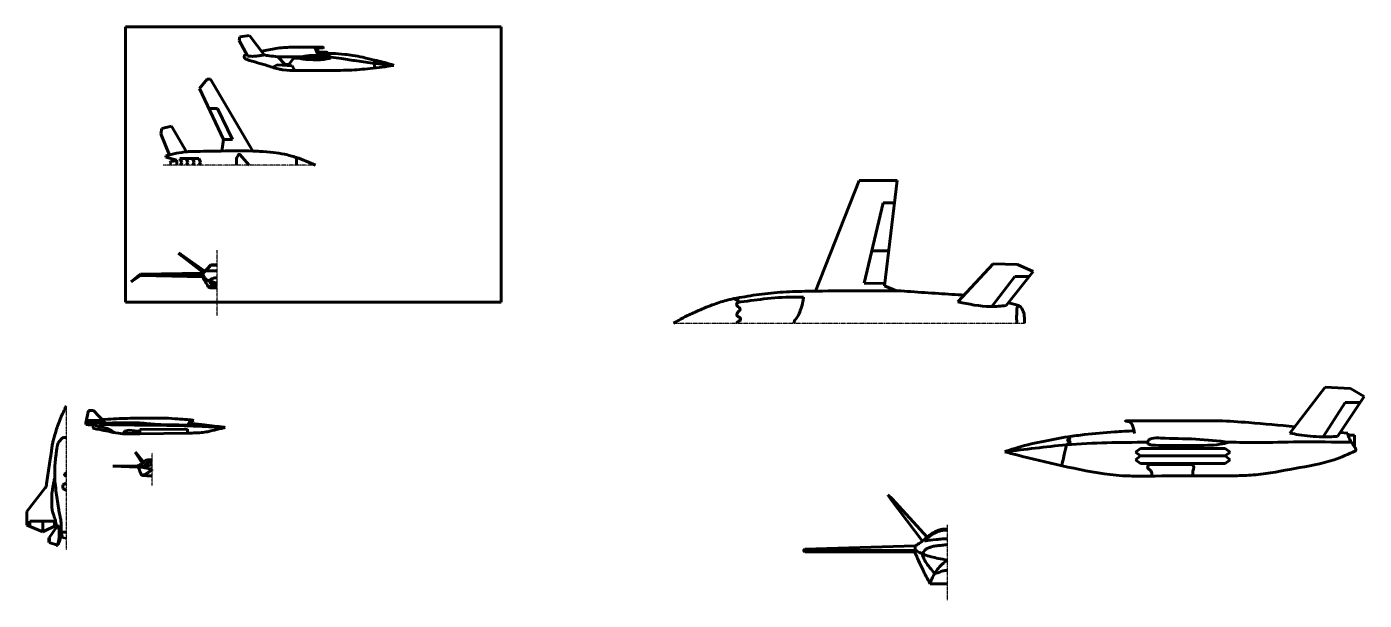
# Model space of a CAD drawing. Header units: millimetres. Extents: x -985956116104 to 1932156, y -552630487266 to 633586.
# Drawn here: x 196183 to 413274, y -27321 to 65833 of the extents above; entities that cross this region are included whole.
import ezdxf

# ---------------------------------------------------------------- set-up
doc = ezdxf.new("R2010")
doc.units = ezdxf.units.MM
doc.linetypes.add('CENTER', pattern=[2, 1.25, -0.25, 0.25, -0.25])
doc.layers.add('_axes (Оси)', color=6, linetype='CENTER', lineweight=30)
doc.layers.add('_basic (Основной)', color=4, linetype='Continuous', lineweight=60)
picture_1 = doc.add_image_def('image3.jpg', size_in_pixel=(2400, 1760))

msp = doc.modelspace()

# ---------------------------------------------------------------- linework, layer by layer
at = {"layer": '_axes (Оси)', "transparency": 33554687}
for p, q in [((243076.418, 43371.214), (218327.244, 43371.214)), ((227063.706, 18880.003), (227063.706, 29523.23)), ((301150.797, 17660.682), (358119.616, 17660.682)), ((202559.785, 4266.98), (202559.785, -19126.448)), ((216554.539, -8688.04), (216554.539, -3396.229)), ((345627.444, -27321.49), (345627.444, -15052.105))]:
    msp.add_line(p, q, dxfattribs=at)
at = {"layer": '_basic (Основной)', "transparency": 33554687}
for p, q in [((230769.904, 64201.966), (230667.606, 63588.64)), ((230667.606, 63588.64), (232029.785, 61117.003)), ((232325.819, 64411.786), (230769.904, 64201.966)), ((234702.947, 61255.356), (232325.819, 64411.786)), ((236923.402, 60944.38), (240724.605, 60946.212)), ((238115.362, 59720.498), (236923.402, 60944.38)), ((238742.99, 59720.498), (239578.846, 60857.107)), ((239578.846, 60857.107), (245534.266, 60857.107)), ((243363.494, 61499.936), (242936.858, 62491.424)), ((242936.858, 62491.424), (244306.066, 62491.424)), ((244907.396, 61647.486), (243300.004, 61647.486)), ((244303.02, 62404.227), (243429.485, 62404.227)), ((243429.485, 62404.227), (243429.485, 61679.312)), ((243429.485, 61679.312), (244909.354, 61679.312)), ((244907.396, 61647.486), (244907.214, 61494.829)), ((236805.041, 59661.011), (236086.83, 59234.103)), ((239267.213, 59498.471), (236805.041, 59661.011)), ((238742.99, 59720.498), (238115.362, 59720.498)), ((239709.35, 58730.141), (239267.213, 59498.471)), ((240574.828, 60664.444), (239491.302, 60738.063)), ((252652.714, 60405.559), (252625.081, 59108.732)), ((225451.069, 57321.304), (224222.509, 55821.587)), ((226010.18, 57321.304), (225451.069, 57321.304)), ((232852.623, 45642.78), (226010.18, 57321.304)), ((224222.509, 55821.587), (228114.535, 47491.422)), ((227146.838, 52526.073), (225758.875, 52533.28)), ((229566.232, 47491.422), (227146.838, 52526.073)), ((218084.733, 49305.853), (217961.179, 48410.708)), ((217961.179, 48410.708), (219344.744, 44994.042)), ((219656.73, 49662.876), (218084.733, 49305.853)), ((222087.451, 45523.042), (219656.73, 49662.876)), ((228114.535, 47491.422), (227841.236, 45644.062)), ((228114.535, 47491.422), (229566.232, 47491.422)), ((218773.84, 44842.682), (218773.84, 44626.933)), ((218773.84, 44626.933), (220543.953, 44157.965)), ((219556.428, 43517.733), (219456.164, 43371.214)), ((219542.598, 43749.219), (219459.617, 43637.506)), ((219459.617, 43637.506), (219556.428, 43517.733)), ((219497.077, 43919.013), (219460.771, 43830.985)), ((219460.771, 43830.985), (219542.598, 43749.219)), ((220543.953, 44071.427), (219497.077, 43919.013)), ((220543.953, 44157.965), (220543.953, 43371.214)), ((222072.435, 44433.594), (221057.127, 44433.594)), ((221328.272, 43824.685), (221057.127, 44433.594)), ((221118.057, 43371.214), (221328.272, 43824.685)), ((223087.743, 44433.594), (222072.435, 44433.594)), ((222343.58, 43824.685), (222072.435, 44433.594)), ((222133.365, 43371.214), (222343.58, 43824.685)), ((224103.051, 44433.594), (223087.743, 44433.594)), ((223358.889, 43824.685), (223087.743, 44433.594)), ((223148.674, 43371.214), (223358.889, 43824.685)), ((224374.197, 43824.685), (224103.051, 44433.594)), ((224163.982, 43371.214), (224374.197, 43824.685)), ((230223.592, 44425.681), (230223.592, 43371.214)), ((230755.528, 45065.93), (232277.3, 43371.214)), ((239948.902, 44592.18), (239948.902, 43371.214)), ((331295.884, 40878.789), (324216.383, 22893.73)), ((331295.884, 40878.789), (337451.426, 40878.789)), ((337451.426, 40878.789), (335422.91, 23760.496)), ((335170.589, 37230.476), (332120.446, 24156.173)), ((337019.101, 37230.476), (335170.589, 37230.476)), ((220819.053, 29062.027), (221256.217, 28668.934)), ((220819.053, 29062.027), (221272.914, 28834.717)), ((221256.217, 28668.934), (224886.563, 25880.394)), ((221272.914, 28834.717), (225096.64, 26113.878)), ((333356.619, 29454.974), (336097.705, 29454.974)), ((226048.955, 27172.299), (224822.836, 25809.567)), ((225473.754, 26391.193), (225299.921, 26173.671)), ((225299.921, 26173.671), (227063.706, 26173.671)), ((226076.578, 27080.213), (225473.754, 26391.193)), ((227063.706, 27172.299), (226048.955, 27172.299)), ((227063.706, 27080.213), (226076.578, 27080.213)), ((347331.234, 21154.074), (353049.394, 27331.233)), ((353049.394, 27331.233), (357011.82, 27187.247)), ((357011.82, 27187.247), (359543.842, 26050.739)), ((214668.278, 25619.943), (213154.875, 24385.383)), ((214668.08, 25540.605), (213154.875, 24385.383)), ((214666.509, 25441.945), (213154.875, 24385.383)), ((224744.888, 25235.591), (214666.509, 25441.945)), ((224822.836, 25540.605), (214668.08, 25540.605)), ((224822.836, 25809.567), (214668.278, 25619.943)), ((224822.836, 25540.605), (224744.888, 25235.591)), ((224822.836, 25809.567), (224822.836, 25540.605)), ((332120.446, 24156.173), (335467.803, 24139.338)), ((352831.718, 20391.459), (356561.96, 25250.877)), ((359543.842, 26050.739), (355165.858, 20545.343)), ((356561.96, 25250.877), (358907.778, 25250.877)), ((335422.91, 23760.496), (337333.543, 22945.789)), ((401203.206, -159.885), (406914.848, 7307.382)), ((406914.848, 7307.382), (411045.355, 7069.6)), ((411045.355, 7069.6), (413274.088, 5760.841)), ((406606.335, -773.781), (410158.567, 4788.672)), ((413274.088, 5760.841), (408931.512, -714.061)), ((410158.567, 4788.672), (412622.075, 4788.672)), ((206196.51, 3475.343), (205792.569, 1517.164)), ((206995.795, 3475.343), (206196.51, 3475.343)), ((208867.79, 1561.564), (206995.795, 3475.343)), ((205792.569, 1517.164), (205747.095, 1461.616)), ((205747.095, 1461.616), (205747.095, 1208.59)), ((208542.007, 1894.619), (205870.432, 1894.619)), ((206877.955, 952.664), (207005.879, 1024.916)), ((206996.609, 817.419), (206877.955, 952.664)), ((206882.846, 654.554), (207013.286, 689.588)), ((207569.02, 451.532), (206882.846, 654.554)), ((206887.225, 761.841), (206996.609, 817.419)), ((207013.286, 689.588), (206887.225, 761.841)), ((207005.879, 1024.916), (206902.724, 1131.822)), ((207924.802, 451.532), (207569.02, 451.532)), ((207924.802, 451.532), (207924.802, 948.265)), ((209037.442, 1205.824), (207948.045, 1205.824)), ((211902.136, -136.429), (212045.773, 121.938)), ((212045.773, 121.938), (212811.835, 318.103)), ((212811.835, 318.103), (214243.402, 126.723)), ((214243.402, 126.723), (214027.946, -212.98)), ((214528.255, 401.486), (222281.855, 476.247)), ((214528.255, 401.486), (214538.614, -289.703)), ((222281.855, 476.247), (222291.607, -173.505)), ((212194.197, -212.98), (211902.136, -136.429)), ((214027.946, -212.98), (212194.197, -212.98)), ((222255.727, -174.043), (214535.076, -289.756)), ((410631.66, -187.919), (409360.532, -74.38)), ((411687.882, -504.262), (410634.259, -481.308)), ((411687.882, -504.262), (411693.841, -2397.556)), ((200053.465, -4079.027), (199414.646, -8383.953)), ((213789.314, -3291.355), (213916.567, -3513.89)), ((213789.314, -3291.355), (213980.288, -3486.379)), ((213916.567, -3513.89), (214994.131, -5115.564)), ((213980.288, -3486.379), (215140.761, -4896.52)), ((376976.732, -2683.684), (376144.12, -3284.996)), ((376976.732, -3886.309), (376144.12, -3284.996)), ((376976.732, -3886.309), (376144.12, -4487.621)), ((376976.732, -2683.684), (390673.502, -2683.684)), ((376976.732, -3886.309), (390673.502, -3886.309)), ((390673.502, -2683.684), (391506.114, -3284.996)), ((390673.502, -3886.309), (391506.114, -3284.996)), ((390673.502, -3886.309), (391506.114, -4487.621)), ((214218.684, -5489.766), (210158.255, -5547.844)), ((210158.255, -5547.844), (214181.303, -5680.181)), ((376976.732, -5088.933), (376144.12, -4487.621)), ((376976.732, -5088.933), (390673.502, -5088.933)), ((378704.645, -5261.477), (385138.56, -5261.477)), ((390673.502, -5088.933), (391506.114, -4487.621)), ((202059.581, -8592.498), (202559.785, -8276.298)), ((202059.581, -9155.908), (202059.581, -8592.498)), ((202330.981, -6777.569), (202559.785, -6598.422)), ((202330.981, -7061.225), (202330.981, -6777.569)), ((202559.785, -7203.053), (202330.981, -7061.225)), ((199179.476, -9078.5), (196183.216, -12894.003)), ((202559.785, -9443.365), (202059.581, -9155.908)), ((335945.307, -10202.483), (336499.924, -11000.036)), ((335945.307, -10202.483), (336636.467, -10841.415)), ((336636.467, -10841.415), (342311.396, -17081.71)), ((196183.216, -12894.003), (196183.216, -15149.752)), ((336499.924, -11000.036), (341569.021, -17700.898)), ((196183.216, -15149.752), (198791.134, -16227.921)), ((196678.104, -14459.411), (200664.32, -14459.411)), ((196678.104, -14459.411), (196678.104, -15354.349)), ((198805.039, -14459.411), (198791.134, -16227.921)), ((198791.134, -16227.921), (200997.503, -15137.561)), ((200664.32, -14459.411), (200664.32, -15302.216)), ((201015.061, -15459.449), (199819.865, -17168.707)), ((201790.573, -16252.8), (202559.785, -16252.8)), ((201822.046, -16252.8), (201822.046, -16585.898)), ((201822.046, -16585.898), (202031.201, -17290.841)), ((202031.201, -17290.841), (202067.584, -17206.77)), ((202067.584, -17206.77), (202108.516, -17281.754)), ((202108.516, -17281.754), (202188.092, -17152.239)), ((202188.092, -17152.239), (202299.509, -17274.935)), ((202299.509, -17274.935), (202430.47, -17156.012)), ((202430.47, -17156.012), (202559.785, -17278.707)), ((199801.324, -17962.249), (201196.158, -18366.29)), ((201018.485, -18425.705), (201018.485, -18314.824)), ((201164.334, -18425.705), (201018.485, -18425.705)), ((201196.158, -18366.29), (201164.334, -18425.705)), ((340349.4, -19162.703), (322307.868, -19228.206)), ((340400.01, -18485.963), (322493.951, -18997.984)), ((322494.746, -19454.416), (340335.191, -19526.179)), ((340402.466, -19162.51), (340335.191, -19526.179)), ((340400.01, -18485.963), (340402.466, -19162.51)), ((342792.037, -24629.387), (345627.444, -24629.387))]:
    msp.add_line(p, q, dxfattribs=at)
for points in [[(231920.84, 61314.681), (231648.177, 61215.55), (231546.646, 61154.669), (231478.952, 61059.964), (231448.491, 60938.206), (231563.56, 60718.358), (231800.489, 60572.924), (231935.868, 60518.807), (235301.514, 59492.775), (237248.591, 58916.726), (237822.62, 58830.142), (239967.094, 58727.322), (244664.62, 58732.279), (248547.186, 58781.814), (251908.036, 59032.209), (253892.318, 59267.141), (255764.625, 59558.66)], [(232029.785, 61117.003), (232368.965, 61047.064), (233294.973, 61052.444), (234091.779, 61138.526), (234702.947, 61255.356)], [(242936.858, 62491.424), (241906.991, 62491.424), (241140.116, 62491.424), (240031.487, 62491.424), (239089.71, 62491.424), (237888.64, 62454.472), (236630.121, 62297.958), (234308.711, 61851.162)], [(234702.947, 61255.356), (235543.278, 61121.639), (236923.402, 60944.38)], [(245534.266, 60878.507), (245463.205, 60807.712), (245252.006, 60694.462), (244872.111, 60614.676), (244392.453, 60535.959), (243782.562, 60483.249), (243235.305, 60466.776), (242249.577, 60499.721), (241293.525, 60559.023), (240574.828, 60664.444)], [(244300.771, 61148.149), (243679.11, 61162.987), (242779.939, 61144.61), (241938.436, 61124.198), (240724.605, 60946.212)], [(255764.625, 59558.66), (255293.349, 59722.255), (252649.19, 60406.381), (250713.493, 60864.075), (249130.977, 61176.394), (247785.182, 61336.1), (245780.987, 61484.824), (244772.386, 61494.979), (243363.494, 61499.936)], [(245534.266, 60878.507), (245492.539, 60921.658), (245354.152, 60986.373), (245084.085, 61069.571), (244783.558, 61122.328), (244300.277, 61148.162)], [(244306.066, 62491.424), (244327.455, 62470.163), (244328.675, 62433.532), (244303.02, 62404.227)], [(244909.354, 61679.312), (244918.501, 61673.062), (244919.949, 61654.723), (244916.08, 61649.416), (244907.396, 61647.486)], [(255764.625, 59558.66), (255354.242, 59599.568), (252636.306, 59892.222), (249769.379, 60277.296), (247291.42, 60652.599), (245534.266, 60878.507)], [(243076.418, 43371.214), (239942.593, 44594.25), (238039.22, 45112.995), (236200.742, 45415.593), (234005.364, 45588.508), (232859.019, 45642.544), (227754.515, 45642.544), (223161.993, 45567.733)], [(223161.993, 45567.733), (222207.795, 45532.44), (218773.84, 44842.682)], [(230223.592, 44425.681), (230577.984, 45050.906), (230617.365, 45094.626), (230674.237, 45112.116), (230755.528, 45065.93)], [(224744.888, 25235.591), (224843.26, 25047.805), (225285.22, 24206.32), (225500.137, 23841.983), (225653.65, 23608.044), (225837.861, 23473.812), (226068.13, 23412.45), (226360.437, 23398.481), (227063.706, 23398.481)], [(227063.706, 24201.616), (226668.448, 24302.245), (225793.475, 24580.804), (225259.197, 24843.888), (224933.572, 25254.998), (224822.836, 25540.605)], [(227063.706, 24201.616), (226831.052, 24116.54), (226455.508, 23923.095), (226052.862, 23718.042), (225745.614, 23527.144)], [(225844.199, 24562.594), (226025.098, 24766.534), (226394.606, 24953.379), (226699.343, 25025.666), (226900.96, 25053.349), (227063.706, 25074.884)], [(225844.199, 24562.594), (225897.334, 24377.069), (226039.742, 24136.61), (226297.997, 23843.805)], [(226297.997, 23843.805), (226450.04, 23777.775), (226622.464, 23753.972), (226956.441, 23749.357), (227063.706, 23749.357)], [(310954.161, 21675.149), (314563.443, 22274.481), (318474.729, 22701.984), (322501.444, 22861.749), (337555.957, 22945.28)], [(322262.717, 21889.158), (320545.843, 21922.605), (315830.476, 21615.294), (311575.439, 21056.613)], [(322262.717, 21889.158), (322173.52, 21220.643), (321828.976, 19971.675), (321424.363, 18995.385), (320999.089, 18353.451), (320776.094, 18056.329), (320713.277, 17660.682)], [(337555.957, 22945.28), (339699.39, 22806.64), (344199.16, 22499.49), (348440.743, 22229.198)], [(301150.797, 17660.682), (302984.896, 18694.851), (304891.656, 19586.5), (307433.989, 20636.93), (309731.882, 21382.005), (310954.161, 21675.149)], [(311384.278, 20758.127), (311419.686, 20859.79), (311555.528, 21037.649), (311701.218, 21231.892), (311694.379, 21327.445), (311501.872, 21443.616), (311257.687, 21528.685), (310954.161, 21675.149)], [(311384.278, 20758.127), (311452.171, 20588.375), (311577.626, 20408.839), (311789.279, 20237.052), (311935.461, 20108.58), (311960.274, 20014.315)], [(311445.492, 19037.598), (311452.171, 19140.325), (311692.875, 19567.41), (311874.077, 19734.307), (311960.388, 19903.303), (311960.274, 20014.315)], [(355165.858, 20545.343), (352627.923, 20390.855), (347331.234, 21154.074)], [(357193.04, 20557.744), (356402.828, 20793.829), (355530.725, 21004.169)], [(357193.04, 20557.744), (356978.767, 20328.023), (356873.83, 19751.295), (356860.719, 19161.455), (356860.719, 17660.682)], [(357193.04, 20557.744), (357518.75, 20294.893), (358002.211, 19345.019), (358122.369, 18322.496), (358125.122, 17660.682)], [(311445.492, 19037.598), (311458.868, 18936.446), (311907.479, 18605.282), (312011.225, 18519.901), (312035.64, 18349.14)], [(311445.492, 17660.682), (311571.818, 17891.742), (311907.479, 18092.998), (312011.225, 18178.379), (312035.64, 18349.14)], [(202559.785, 4266.98), (202268.121, 3554.567), (202002.443, 2966.421), (201592.277, 2068.168), (201173.389, 938.674), (200898.403, 61.999), (200692.217, -619.842), (200469.08, -1438.533), (200335.073, -2075.543), (200266.773, -2531.485), (200154.562, -3376.343), (200053.465, -4079.027)], [(223306.207, 1903.154), (222618.86, 1985.241), (221849.184, 2056.341), (220242.725, 2173.927), (218105.043, 2265.333), (215509.933, 2265.333), (212115.189, 2216.318), (208444.938, 2038.627)], [(205747.095, 1208.59), (206197.873, 1193.908), (207069.761, 1109.043), (208074.702, 913.854), (209586.355, 399.003), (210348.672, -76.716)], [(208867.79, 1561.564), (208667.886, 1525.305), (208374.567, 1508.866), (207848.244, 1508.866), (206921.158, 1508.866), (206074.101, 1508.866), (205975.417, 1508.866), (205792.569, 1517.164)], [(214535.076, -289.756), (213923.331, -293.217), (212491.735, -293.217), (211051.097, -198.446), (209383.49, 122.086), (208096.412, 397.377), (207924.802, 451.532)], [(209060.568, 1463.673), (208988.204, 1474.203), (208867.79, 1561.564)], [(222343.997, 1009.394), (221200.102, 1048.187), (218663.444, 1093.685), (215220.871, 1126.351), (209037.442, 1205.824)], [(222353.192, 1133.652), (221594.735, 1141.367), (218538.651, 1182.473), (215970.35, 1343.848), (214421.984, 1498.162), (213115.674, 1506.502), (211165.57, 1484.375), (209060.568, 1463.673)], [(228368.104, 750.651), (227773.643, 593.174), (226260.599, 225.269), (225560.197, 59.263), (224532.033, -79.825), (223315.307, -151.609), (222255.727, -174.043)], [(228368.104, 750.651), (226665.279, 818.462), (224726.195, 924.085), (222343.997, 1009.394)], [(222353.192, 1133.652), (222402.751, 1293.646), (222616.221, 1552.688), (222924.997, 1754.587), (223306.207, 1903.154)], [(222353.192, 1133.652), (222912.539, 1116.348), (225310.218, 1128.443)], [(228368.104, 750.651), (227750.353, 826.396), (226211.673, 1023.329), (224555.512, 1208.903), (222484.995, 1410.109)], [(365226.953, -763.199), (367869.589, -407.721), (372749.537, 20.892), (375932.628, 210.393)], [(374540.395, 1753.552), (374522.847, 1783.017), (374581.734, 1846.077)], [(374540.395, 1753.552), (375218.405, 1647.359), (375662.504, 1049.956), (375961.405, -213.128)], [(374581.734, 1846.077), (376323.969, 1846.255), (384036.136, 1846.926), (386624.302, 1840.038)], [(386624.302, 1840.038), (389686.044, 1828.317), (394527.509, 1536.951), (402003.768, 871.869)], [(201252.917, -1815.732), (201215.816, -1971.913), (201141.812, -2339.738), (201038.786, -2938.858), (200982.699, -3359.229), (200885.849, -4039.504), (200826.65, -4587.544)], [(202559.785, -859.453), (202406.348, -861.382), (202253.837, -874.886), (202151.52, -903.824), (201973.913, -977.132), (201829.121, -1102.53), (201458.043, -1546.948), (201252.917, -1815.732)], [(354935.219, -3203.019), (356538.339, -2676.311), (360862.563, -1565.903), (365226.953, -763.199)], [(354935.219, -3203.019), (359864.112, -2620.231), (364943.604, -2083.659), (378077.604, -1651.356)], [(364165.645, -5459.483), (364524.007, -3901.13), (364963.702, -2081.958)], [(364963.702, -2081.958), (365146.214, -1931.342), (365390.938, -1791.596), (365496.566, -1700.975), (365537.773, -1602.944), (365464.914, -1506.006), (365282.804, -1430.274), (365160.195, -1372.361), (365125.232, -1330.439), (365118.241, -1274.541), (365174.177, -1211.654), (365369.957, -1127.81), (365502.81, -1050.947), (365502.989, -979.674), (365378.414, -906.606), (365258.085, -869.279), (365206.511, -848.44), (365192.927, -769.019)], [(378077.604, -1651.356), (378263.384, -1332.175), (378778.393, -1060.329), (380249.577, -982.034), (385927.391, -1156.896), (391332.953, -1642.919)], [(378077.604, -1651.356), (378134.088, -1826.816), (378601.429, -2068.973), (379380.338, -2146.812), (383456.602, -2172.756), (387813.85, -2147.306), (389838.999, -1991.636), (391332.953, -1642.919)], [(391332.953, -1642.919), (395896.547, -1694.785), (402603.263, -1605.211), (411205.412, -1664.014)], [(408931.512, -714.061), (406399.678, -772.235), (402662.159, -438.436), (401203.206, -159.885)], [(411878.033, -3060.617), (411912.504, -2937.452), (411912.504, -2753.757), (411876.926, -2670.796), (411681.241, -2380.435), (411147.559, -1568.61), (410773.973, -893.077), (410643.523, -543.46), (410631.66, -187.919)], [(354935.219, -3203.019), (356898.037, -3718.33), (364216.914, -5470.841), (372026.829, -6896.215), (374015.936, -7087.321), (377225.855, -7145.909), (385672.753, -7132.19), (392625.555, -7089.052), (395688.895, -6942.583), (402004.79, -5917.045), (408374.974, -4510.668), (411878.033, -3060.617)], [(200826.65, -4587.544), (200792.15, -4995.737), (200729.735, -6928.594), (200754.992, -7948.503), (200930.509, -9527.081), (201121.152, -10887.331), (201336.948, -12322.295), (201492.41, -13259.421)], [(216554.539, -7100.005), (216420.238, -7100.005), (215988.485, -7097.881), (215501.439, -7068.125), (214997.374, -7036.244), (214876.147, -7006.492), (214799.58, -6929.975), (214608.171, -6524.028), (214367.836, -5841.786), (214357.25, -5806.151), (214338.87, -5772.747), (214300.624, -5744.396), (214121.436, -5678.212)], [(214181.303, -5680.181), (214320.196, -5686.281), (214902.228, -5730.048), (215693.425, -5859.605), (216554.539, -6042.135)], [(214917.884, -5226.022), (214747.986, -5263.368), (214552.33, -5320.998), (214379.33, -5411.555), (214218.684, -5489.766)], [(214822.236, -5346.114), (214792.703, -5414.089), (214794.888, -5516.643), (214893.147, -5562.466), (215135.516, -5586.467), (215303.105, -5605.165)], [(216554.539, -4491.257), (215968.023, -4507.041), (215679.67, -4544.799), (215435.069, -4634.225), (215216.321, -4805.13), (214921.668, -5220.914), (214822.236, -5346.114)], [(216554.539, -6042.135), (216380.119, -6178.904), (216046.208, -6444.576), (215667.335, -6717.439), (215495.063, -6815.205), (215205.811, -6932.103), (214949.556, -7030.285)], [(216554.539, -4852.131), (216240.701, -4865.255), (216001.274, -4907.476), (215785.989, -4977.85), (215594.844, -5096.475), (215441.927, -5271.4), (215303.105, -5605.165)], [(216554.539, -5307.591), (216365.23, -5322.269), (216107.914, -5390.029), (215846.351, -5464.418), (215588.809, -5542.836), (215303.105, -5605.165)], [(378763.707, -7141.213), (378743.997, -6539.504), (378409.509, -6106.939), (378232.432, -5988.968), (378134.05, -5861.163), (378252.988, -5369.575), (378704.645, -5261.477)], [(385138.56, -5261.477), (385160.951, -5262.182), (385235.078, -5270.694), (385569.528, -5522.293), (385617.555, -5846.705), (385547.307, -6038.17), (385464.278, -6338.129), (385437.338, -7132.106)], [(199414.646, -8383.953), (199376.268, -8632.426), (199328.269, -8814.694), (199179.476, -9078.5)], [(200733.722, -7386.664), (200575.995, -8151.048), (200436.557, -8835.376), (200311.547, -9647.417), (200233.324, -11018.282), (200264.579, -11981.284), (200316.967, -12675.434), (200577.414, -13555.145), (200827.521, -14374.824), (200997.503, -15137.561)], [(200997.503, -15137.561), (201019.828, -15291.977), (201015.061, -15459.449)], [(201492.41, -13259.421), (201587.604, -13689.474), (201724.6, -14396.064), (201748.24, -14714.29), (201749.357, -15506.754), (201790.573, -16252.8)], [(199819.865, -17168.707), (199759.218, -17551.941), (199801.324, -17962.249)], [(199819.865, -17168.707), (199862.548, -17554.356), (199801.324, -17962.249)], [(201015.061, -15459.449), (201093.009, -15355.16), (201174.742, -15283.38), (201299.942, -15279.837), (201368.885, -15434.042), (201435.406, -15943.58), (201446.038, -16921.167), (201387.549, -17526.841), (201196.158, -18366.29)], [(201790.573, -16252.8), (201763.48, -16335.757), (201728.526, -16593.689), (201677.548, -17011.826), (201608.718, -17348.855), (201464.182, -17816.57), (201196.158, -18366.29)], [(345627.444, -15752.618), (344954.494, -15778.047), (344407.445, -15879.752), (343644.126, -16159.443), (342702.699, -16769.678), (341786.709, -17519.756), (341010.667, -18117.281), (340654.449, -18333.405), (340400.01, -18485.963)], [(345627.444, -15917.35), (344796.062, -15970.436), (343855.06, -16257.322), (343041.661, -16743.434), (342387.745, -17237.51), (341901.248, -17697.201)], [(345627.444, -17353.944), (344801.87, -17366.658), (343796.826, -17455.649), (341901.248, -17697.201)], [(322493.951, -18997.984), (322307.868, -19237.075), (322494.746, -19454.416)], [(342792.037, -24629.387), (341566.447, -22238.946), (340335.191, -19526.179)], [(345627.444, -20793.299), (344140.566, -20523.02), (341825.153, -19887.357), (340349.4, -19162.703)], [(345627.444, -18314.374), (345190.043, -18341.255), (344342.797, -18421.889), (343535.897, -18515.96), (342890.371, -18677.229), (342298.643, -18932.572), (341935.539, -19201.352), (341720.367, -19483.573), (341586.669, -19786.41)], [(341586.669, -19786.41), (341585.887, -20074.89), (341666.57, -20289.913), (342083.471, -21069.38), (343534.458, -22973.185)], [(345627.444, -20793.299), (345018.385, -21273.098), (343746.188, -22633.416), (342792.037, -24629.387)], [(343534.458, -22973.185), (344075.028, -22845.837), (344693.65, -22617.374), (345352.628, -22469.541), (345627.444, -22469.541)]]:
    msp.add_spline(points, degree=3, dxfattribs=at)

# ---------------------------------------------------------------- pictures from other files: only their frames are drawn
image = msp.add_image(picture_1, insert=(212192.343, 21097.154), size_in_units=(61002.845, 44735.42), dxfattribs=at)
image.dxf.flags = 7

doc.saveas('drawing.dxf')
